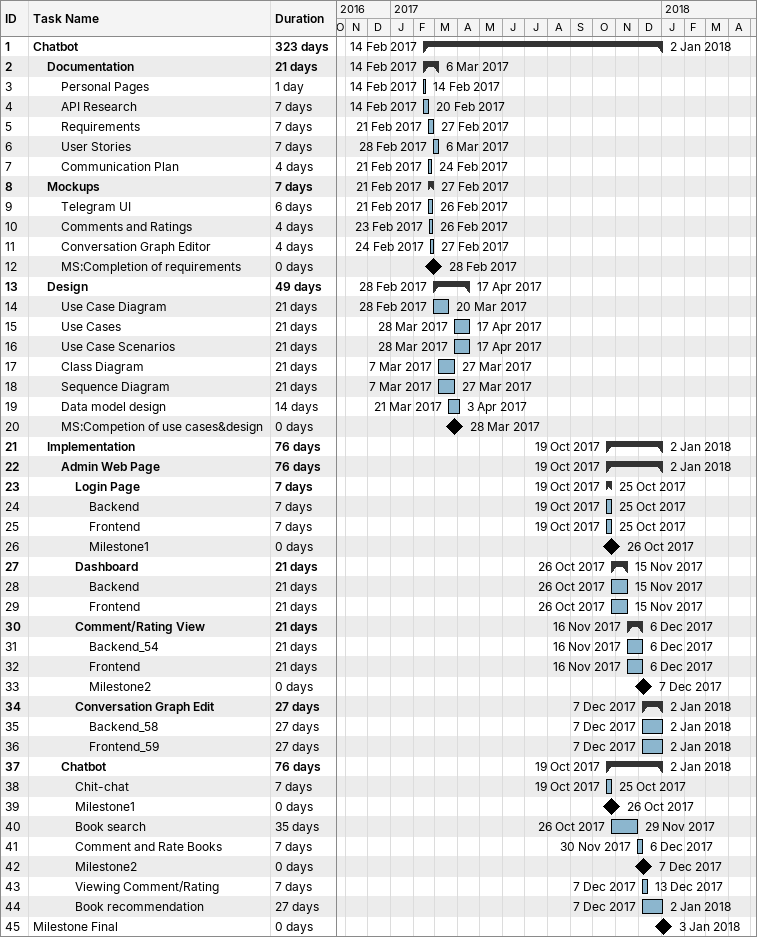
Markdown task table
| ID | Level | Task | Duration | Start | Finish |
|---|---|---|---|---|---|
| 1 | 1 | **Chatbot** | 323d | 2017-02-14 | 2018-01-02 |
| 2 | 2 | **Documentation** | 21d | 2017-02-14 | 2017-03-06 |
| 3 | 3 | Personal Pages | 1d | 2017-02-14 | 2017-02-14 |
| 4 | 3 | API Research | 7d | 2017-02-14 | 2017-02-20 |
| 5 | 3 | Requirements | 7d | 2017-02-21 | 2017-02-27 |
| 6 | 3 | User Stories | 7d | 2017-02-28 | 2017-03-06 |
| 7 | 3 | Communication Plan | 4d | 2017-02-21 | 2017-02-24 |
| 8 | 2 | **Mockups** | 7d | 2017-02-21 | 2017-02-27 |
| 9 | 3 | Telegram UI | 6d | 2017-02-21 | 2017-02-26 |
| 10 | 3 | Comments and Ratings | 4d | 2017-02-23 | 2017-02-26 |
| 11 | 3 | Conversation Graph Editor | 4d | 2017-02-24 | 2017-02-27 |
| 12 | 3 | MS:Completion of requirements | 0d | 2017-02-28 | 2017-02-28 |
| 13 | 2 | **Design** | 49d | 2017-02-28 | 2017-04-17 |
| 14 | 3 | Use Case Diagram | 21d | 2017-02-28 | 2017-03-20 |
| 15 | 3 | Use Cases | 21d | 2017-03-28 | 2017-04-17 |
| 16 | 3 | Use Case Scenarios | 21d | 2017-03-28 | 2017-04-17 |
| 17 | 3 | Class Diagram | 21d | 2017-03-07 | 2017-03-27 |
| 18 | 3 | Sequence Diagram | 21d | 2017-03-07 | 2017-03-27 |
| 19 | 3 | Data model design | 14d | 2017-03-21 | 2017-04-03 |
| 20 | 3 | MS:Competion of use cases&design | 0d | 2017-03-28 | 2017-03-28 |
| 21 | 2 | **Implementation** | 76d | 2017-10-19 | 2018-01-02 |
| 22 | 3 | **Admin Web Page** | 76d | 2017-10-19 | 2018-01-02 |
| 23 | 4 | **Login Page** | 7d | 2017-10-19 | 2017-10-25 |
| 24 | 5 | Backend | 7d | 2017-10-19 | 2017-10-25 |
| 25 | 5 | Frontend | 7d | 2017-10-19 | 2017-10-25 |
| 26 | 5 | Milestone1 | 0d | 2017-10-26 | 2017-10-26 |
| 27 | 4 | **Dashboard** | 21d | 2017-10-26 | 2017-11-15 |
| 28 | 5 | Backend | 21d | 2017-10-26 | 2017-11-15 |
| 29 | 5 | Frontend | 21d | 2017-10-26 | 2017-11-15 |
| 30 | 4 | **Comment/Rating View** | 21d | 2017-11-16 | 2017-12-06 |
| 31 | 5 | Backend_54 | 21d | 2017-11-16 | 2017-12-06 |
| 32 | 5 | Frontend | 21d | 2017-11-16 | 2017-12-06 |
| 33 | 5 | Milestone2 | 0d | 2017-12-07 | 2017-12-07 |
| 34 | 4 | **Conversation Graph Edit** | 27d | 2017-12-07 | 2018-01-02 |
| 35 | 5 | Backend_58 | 27d | 2017-12-07 | 2018-01-02 |
| 36 | 5 | Frontend_59 | 27d | 2017-12-07 | 2018-01-02 |
| 37 | 3 | **Chatbot** | 76d | 2017-10-19 | 2018-01-02 |
| 38 | 4 | Chit-chat | 7d | 2017-10-19 | 2017-10-25 |
| 39 | 4 | Milestone1 | 0d | 2017-10-26 | 2017-10-26 |
| 40 | 4 | Book search | 35d | 2017-10-26 | 2017-11-29 |
| 41 | 4 | Comment and Rate Books | 7d | 2017-11-30 | 2017-12-06 |
| 42 | 4 | Milestone2 | 0d | 2017-12-07 | 2017-12-07 |
| 43 | 4 | Viewing Comment/Rating | 7d | 2017-12-07 | 2017-12-13 |
| 44 | 4 | Book recommendation | 27d | 2017-12-07 | 2018-01-02 |
| 45 | 1 | Milestone Final | 0d | 2018-01-03 | 2018-01-03 |
